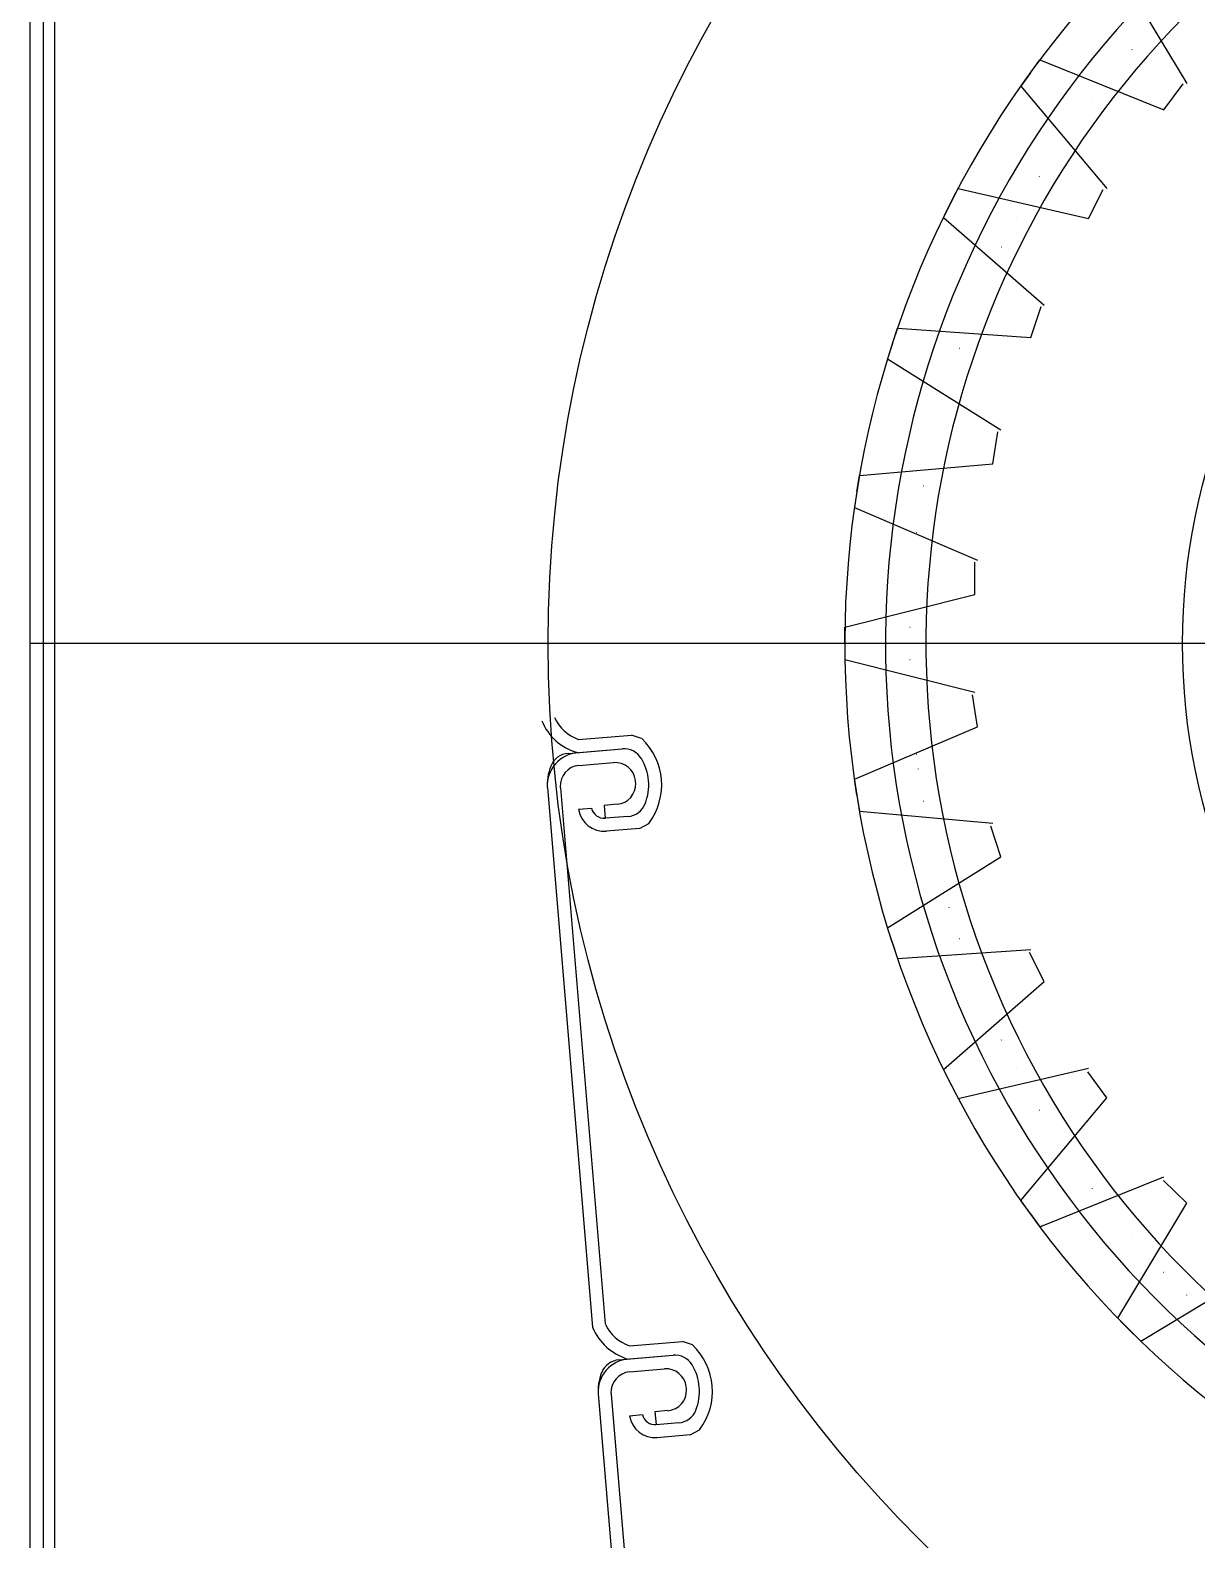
# Model space of a CAD drawing. Extents: x 4650 to 80882, y 2100 to 57300.
# Drawn here: x 6463 to 7399, y 5573 to 6784 of the extents above; entities that cross this region are included whole.
import ezdxf

# ---------------------------------------------------------------- set-up
doc = ezdxf.new("R2010")
doc.units = 0
doc.header["$LTSCALE"] = 200
doc.header["$MEASUREMENT"] = 0
doc.layers.add('R', color=1, linetype='CONTINUOUS')

msp = doc.modelspace()

# ---------------------------------------------------------------- linework, layer by layer
at = {"layer": 'R', "color": 1}
for p, q in [((6463.4, 4860.3), (6463.4, 7724.4)), ((6473.9, 7704.8), (6473.9, 3894.3)), ((6483, 7704.8), (6483, 3894.3)), ((7335.8, 6833.6), (7391.1, 6741.5)), ((7265.7, 6749.9), (7273.4, 6760.4)), ((7273.4, 6760.4), (7372.9, 6720.3)), ((7347, 6768.7), (7347.1, 6768.6)), ((7265.7, 6749.9), (7258, 6739.3)), ((7258, 6739.3), (7327, 6657.1)), ((7372.9, 6720.3), (7388.2, 6741.3)), ((7315.5, 6729.8), (7315.6, 6729.7)), ((7300.2, 6708.7), (7300.3, 6708.7)), ((7272.9, 6666.8), (7273, 6666.7)), ((7201.9, 6645.7), (7207.8, 6657.3)), ((7207.8, 6657.3), (7312.4, 6633.2)), ((7312.4, 6633.2), (7324.2, 6656.4)), ((7201.9, 6645.7), (7196, 6634.1)), ((7259.9, 6644.2), (7260, 6644.2)), ((7196, 6634.1), (7276.9, 6563.6)), ((7254.2, 6633.7), (7254.3, 6633.6)), ((7242.4, 6610.5), (7242.5, 6610.4)), ((7266.2, 6537.8), (7274.3, 6562.6)), ((7266.2, 6537.8), (7274.3, 6562.6)), ((7155.1, 6532.9), (7159.1, 6545.3)), ((7155.1, 6532.9), (7159.1, 6545.3)), ((7159.1, 6545.3), (7266.2, 6537.8)), ((7159.1, 6545.3), (7266.2, 6537.8)), ((7155.1, 6532.9), (7151.1, 6520.5)), ((7155.1, 6532.9), (7151.1, 6520.5)), ((7208.7, 6529.2), (7208.8, 6529.1)), ((7208.7, 6529.2), (7208.8, 6529.1)), ((7151.1, 6520.5), (7242.1, 6463.5)), ((7151.1, 6520.5), (7242.1, 6463.5)), ((7200.6, 6504.4), (7200.7, 6504.4)), ((7200.6, 6504.4), (7200.7, 6504.4)), ((7235.6, 6436.4), (7239.7, 6462.1)), ((7128.6, 6426.9), (7235.6, 6436.4)), ((7126.6, 6414.1), (7128.6, 6426.9)), ((7180.1, 6418.8), (7180.2, 6418.8)), ((7126.6, 6414.1), (7124.6, 6401.2)), ((7124.6, 6401.2), (7223.4, 6359.2)), ((7176, 6393.1), (7176.1, 6393.1)), ((7174.4, 6381.2), (7174.6, 6381.2)), ((7171.7, 6355.3), (7171.8, 6355.3)), ((7221.2, 6331.4), (7221.2, 6357.4)), ((7117, 6305.3), (7221.2, 6331.4)), ((7117, 6292.3), (7117, 6305.3)), ((7169.1, 6305.3), (7169.2, 6305.3)), ((7895.5, 6292.3), (6463.4, 6292.3)), ((7117, 6292.3), (7117, 6279.3)), ((7117, 6279.3), (7221.2, 6253.3)), ((7169.1, 6279.3), (7169.2, 6279.3)), ((7223.4, 6225.4), (7219.3, 6251.1)), ((7124.6, 6183.4), (7223.4, 6225.4)), ((7171.7, 6229.3), (7171.8, 6229.3)), ((6903.3, 6215.2), (6945.9, 6218.8)), ((6903.3, 6215.2), (6945.9, 6218.8)), ((6903.3, 6215.2), (6945.9, 6218.8)), ((6903.3, 6215.2), (6945.9, 6218.8)), ((6903.3, 6215.2), (6945.9, 6218.8)), ((6903.3, 6215.2), (6945.9, 6218.8)), ((6953.9, 6216), (6945.9, 6218.8)), ((6953.9, 6216), (6945.9, 6218.8)), ((6953.9, 6216), (6945.9, 6218.8)), ((6953.9, 6216), (6945.9, 6218.8)), ((6953.9, 6216), (6945.9, 6218.8)), ((6953.9, 6216), (6945.9, 6218.8)), ((6894.9, 6204.1), (6938.4, 6207.7)), ((6894.9, 6204.1), (6938.4, 6207.7)), ((6903.4, 6204.8), (6938.4, 6207.7)), ((6903.4, 6204.8), (6938.4, 6207.7)), ((6903.4, 6204.8), (6938.4, 6207.7)), ((6903.4, 6204.8), (6938.4, 6207.7)), ((7174.4, 6203.4), (7174.6, 6203.4)), ((6903.6, 6194.3), (6931.4, 6196.7)), ((6903.6, 6194.3), (6931.4, 6196.7)), ((6903.6, 6194.3), (6931.4, 6196.7)), ((6903.6, 6194.3), (6931.4, 6196.7)), ((6903.6, 6194.3), (6931.4, 6196.7)), ((6903.6, 6194.3), (6931.4, 6196.7)), ((7176, 6191.5), (7176.1, 6191.6)), ((6878.3, 6176.8), (6878.8, 6170.3)), ((6878.3, 6176.8), (6878.8, 6170.3)), ((6878.3, 6176.8), (6878.8, 6170.3)), ((6878.3, 6176.8), (6878.8, 6170.3)), ((7126.6, 6170.5), (7124.6, 6183.4)), ((6878.8, 6170.3), (6914.5, 5743.7)), ((6888.7, 6176.3), (6924.7, 5746.3)), ((7126.6, 6170.5), (7128.6, 6157.7)), ((7180.1, 6165.8), (7180.2, 6165.8)), ((6903.3, 6159.2), (6913.8, 6160.1)), ((6903.3, 6159.2), (6913.8, 6160.1)), ((6903.3, 6159.2), (6913.8, 6160.1)), ((6903.3, 6159.2), (6913.8, 6160.1)), ((6903.3, 6159.2), (6913.8, 6160.1)), ((6903.3, 6159.2), (6913.8, 6160.1)), ((6934.3, 6163.3), (6923.9, 6162.3)), ((6934.3, 6163.3), (6923.9, 6162.3)), ((6934.3, 6163.3), (6923.9, 6162.3)), ((6934.3, 6163.3), (6923.9, 6162.3)), ((6934.3, 6163.3), (6923.9, 6162.3)), ((6934.3, 6163.3), (6923.9, 6162.3)), ((6923.9, 6162.3), (6924.7, 6152.1)), ((6923.9, 6162.3), (6924.7, 6152.1)), ((6923.9, 6162.3), (6924.7, 6152.1)), ((6923.9, 6162.3), (6924.7, 6152.1)), ((6923.9, 6162.3), (6924.7, 6152.1)), ((6923.9, 6162.3), (6924.7, 6152.1)), ((6942.9, 6153.5), (6924.8, 6152)), ((6942.9, 6153.5), (6924.8, 6152)), ((6942.9, 6153.5), (6924.8, 6152)), ((6942.9, 6153.5), (6924.8, 6152)), ((6942.9, 6153.5), (6924.8, 6152)), ((6942.9, 6153.5), (6924.8, 6152)), ((6934.2, 6163.2), (6934.3, 6163.3)), ((6934.2, 6163.2), (6934.3, 6163.3)), ((6934.2, 6163.2), (6934.3, 6163.3)), ((6934.2, 6163.2), (6934.3, 6163.3)), ((6934.2, 6163.2), (6934.3, 6163.3)), ((6934.2, 6163.2), (6934.3, 6163.3)), ((7128.6, 6157.7), (7235.6, 6148.2)), ((6924.7, 6152.1), (6923.6, 6152)), ((6924.7, 6152.1), (6923.6, 6152)), ((6924.7, 6152.1), (6923.6, 6152)), ((6924.7, 6152.1), (6923.6, 6152)), ((6924.7, 6152.1), (6923.6, 6152)), ((6924.7, 6152.1), (6923.6, 6152)), ((6952.2, 6143.8), (6925.7, 6141.6)), ((6952.2, 6143.8), (6925.7, 6141.6)), ((6952.2, 6143.8), (6925.7, 6141.6)), ((6952.2, 6143.8), (6925.7, 6141.6)), ((6952.2, 6143.8), (6925.7, 6141.6)), ((6952.2, 6143.8), (6925.7, 6141.6)), ((6952.2, 6143.8), (6959.6, 6147.9)), ((6952.2, 6143.8), (6959.6, 6147.9)), ((6952.2, 6143.8), (6959.6, 6147.9)), ((6952.2, 6143.8), (6959.6, 6147.9)), ((6952.2, 6143.8), (6959.6, 6147.9)), ((6952.2, 6143.8), (6959.6, 6147.9)), ((7242.1, 6121.1), (7234.1, 6145.8)), ((7242.1, 6121.1), (7234.1, 6145.8)), ((7151.1, 6064.1), (7242.1, 6121.1)), ((7151.1, 6064.1), (7242.1, 6121.1)), ((7200.6, 6080.2), (7200.7, 6080.3)), ((7200.6, 6080.2), (7200.7, 6080.3)), ((7155.1, 6051.8), (7151.1, 6064.1)), ((7155.1, 6051.8), (7151.1, 6064.1)), ((7208.7, 6055.5), (7208.8, 6055.5)), ((7208.7, 6055.5), (7208.8, 6055.5)), ((7155.1, 6051.8), (7159.1, 6039.4)), ((7155.1, 6051.8), (7159.1, 6039.4)), ((7159.1, 6039.4), (7266.2, 6046.8)), ((7159.1, 6039.4), (7266.2, 6046.8)), ((7276.9, 6021), (7265.1, 6044.2)), ((7196, 5950.5), (7276.9, 6021)), ((7242.4, 5974.1), (7242.5, 5974.2)), ((7201.9, 5938.9), (7196, 5950.5)), ((7207.8, 5927.3), (7312.4, 5951.4)), ((7254.2, 5950.9), (7254.3, 5951)), ((7327, 5927.6), (7311.7, 5948.6)), ((7201.9, 5938.9), (7207.8, 5927.3)), ((7259.9, 5940.4), (7260, 5940.4)), ((7258, 5845.3), (7327, 5927.6)), ((7272.9, 5917.8), (7273, 5917.9)), ((7300.2, 5875.9), (7300.3, 5875.9)), ((7273.4, 5824.2), (7372.9, 5864.4)), ((7315.5, 5854.8), (7315.6, 5854.9)), ((7391.1, 5843.1), (7372.6, 5861.5)), ((7265.7, 5834.7), (7258, 5845.3)), ((7335.8, 5751.1), (7391.1, 5843.1)), ((7265.7, 5834.7), (7273.4, 5824.2)), ((7347, 5815.9), (7347.1, 5816)), ((7364.4, 5796.6), (7364.5, 5796.7)), ((7354.2, 5732.6), (7446.3, 5787.9)), ((7372.6, 5787.9), (7372.7, 5788)), ((7391.1, 5769.5), (7391.1, 5769.6)), ((7345, 5741.9), (7335.8, 5751.1)), ((7345, 5741.9), (7354.2, 5732.6)), ((6944.1, 5728.7), (6986.6, 5732.3)), ((6944.1, 5728.7), (6986.6, 5732.3)), ((6944.1, 5728.7), (6986.6, 5732.3)), ((6944.1, 5728.7), (6986.6, 5732.3)), ((6944.1, 5728.7), (6986.6, 5732.3)), ((6944.1, 5728.7), (6986.6, 5732.3)), ((6944.1, 5728.7), (6986.6, 5732.3)), ((6944.1, 5728.7), (6986.6, 5732.3)), ((6944.1, 5728.7), (6986.6, 5732.3)), ((6944.1, 5728.7), (6986.6, 5732.3)), ((6944.1, 5728.7), (6986.6, 5732.3)), ((6944.1, 5728.7), (6986.6, 5732.3)), ((6944.1, 5728.7), (6986.6, 5732.3)), ((6944.1, 5728.7), (6986.6, 5732.3)), ((6944.1, 5728.7), (6986.6, 5732.3)), ((6944.1, 5728.7), (6986.6, 5732.3)), ((6944.1, 5728.7), (6986.6, 5732.3)), ((6944.1, 5728.7), (6986.6, 5732.3)), ((6944.1, 5728.7), (6986.6, 5732.3)), ((6944.1, 5728.7), (6986.6, 5732.3)), ((6944.1, 5728.7), (6986.6, 5732.3)), ((6994.7, 5729.5), (6986.6, 5732.3)), ((6994.7, 5729.5), (6986.6, 5732.3)), ((6994.7, 5729.5), (6986.6, 5732.3)), ((6994.7, 5729.5), (6986.6, 5732.3)), ((6994.7, 5729.5), (6986.6, 5732.3)), ((6994.7, 5729.5), (6986.6, 5732.3)), ((6994.7, 5729.5), (6986.6, 5732.3)), ((6994.7, 5729.5), (6986.6, 5732.3)), ((6994.7, 5729.5), (6986.6, 5732.3)), ((6994.7, 5729.5), (6986.6, 5732.3)), ((6994.7, 5729.5), (6986.6, 5732.3)), ((6994.7, 5729.5), (6986.6, 5732.3)), ((6994.7, 5729.5), (6986.6, 5732.3)), ((6994.7, 5729.5), (6986.6, 5732.3)), ((6994.7, 5729.5), (6986.6, 5732.3)), ((6994.7, 5729.5), (6986.6, 5732.3)), ((6994.7, 5729.5), (6986.6, 5732.3)), ((6994.7, 5729.5), (6986.6, 5732.3)), ((6994.7, 5729.5), (6986.6, 5732.3)), ((6994.7, 5729.5), (6986.6, 5732.3)), ((6994.7, 5729.5), (6986.6, 5732.3)), ((6935.6, 5717.6), (6979.1, 5721.2)), ((6935.6, 5717.6), (6979.1, 5721.2)), ((6935.6, 5717.6), (6979.1, 5721.2)), ((6935.6, 5717.6), (6979.1, 5721.2)), ((6935.6, 5717.6), (6979.1, 5721.2)), ((6935.6, 5717.6), (6979.1, 5721.2)), ((6935.6, 5717.6), (6979.1, 5721.2)), ((6944.1, 5718.3), (6979.1, 5721.2)), ((6944.1, 5718.3), (6979.1, 5721.2)), ((6944.1, 5718.3), (6979.1, 5721.2)), ((6944.1, 5718.3), (6979.1, 5721.2)), ((6944.1, 5718.3), (6979.1, 5721.2)), ((6944.1, 5718.3), (6979.1, 5721.2)), ((6944.1, 5718.3), (6979.1, 5721.2)), ((6944.1, 5718.3), (6979.1, 5721.2)), ((6944.1, 5718.3), (6979.1, 5721.2)), ((6944.1, 5718.3), (6979.1, 5721.2)), ((6944.1, 5718.3), (6979.1, 5721.2)), ((6944.1, 5718.3), (6979.1, 5721.2)), ((6944.1, 5718.3), (6979.1, 5721.2)), ((6944.1, 5718.3), (6979.1, 5721.2)), ((6944.3, 5707.8), (6972.2, 5710.2)), ((6944.3, 5707.8), (6972.2, 5710.2)), ((6944.3, 5707.8), (6972.2, 5710.2)), ((6944.3, 5707.8), (6972.2, 5710.2)), ((6944.3, 5707.8), (6972.2, 5710.2)), ((6944.3, 5707.8), (6972.2, 5710.2)), ((6944.3, 5707.8), (6972.2, 5710.2)), ((6944.3, 5707.8), (6972.2, 5710.2)), ((6944.3, 5707.8), (6972.2, 5710.2)), ((6944.3, 5707.8), (6972.2, 5710.2)), ((6944.3, 5707.8), (6972.2, 5710.2)), ((6944.3, 5707.8), (6972.2, 5710.2)), ((6944.3, 5707.8), (6972.2, 5710.2)), ((6944.3, 5707.8), (6972.2, 5710.2)), ((6944.3, 5707.8), (6972.2, 5710.2)), ((6944.3, 5707.8), (6972.2, 5710.2)), ((6944.3, 5707.8), (6972.2, 5710.2)), ((6944.3, 5707.8), (6972.2, 5710.2)), ((6944.3, 5707.8), (6972.2, 5710.2)), ((6944.3, 5707.8), (6972.2, 5710.2)), ((6944.3, 5707.8), (6972.2, 5710.2)), ((6919, 5690.3), (6919.5, 5683.8)), ((6919, 5690.3), (6919.5, 5683.8)), ((6919, 5690.3), (6919.5, 5683.8)), ((6919, 5690.3), (6919.5, 5683.8)), ((6919, 5690.3), (6919.5, 5683.8)), ((6919, 5690.3), (6919.5, 5683.8)), ((6919, 5690.3), (6919.5, 5683.8)), ((6919, 5690.3), (6919.5, 5683.8)), ((6919, 5690.3), (6919.5, 5683.8)), ((6919, 5690.3), (6919.5, 5683.8)), ((6919, 5690.3), (6919.5, 5683.8)), ((6919, 5690.3), (6919.5, 5683.8)), ((6919, 5690.3), (6919.5, 5683.8)), ((6919, 5690.3), (6919.5, 5683.8)), ((6919.5, 5683.8), (6955.2, 5257.2)), ((6929.5, 5689.8), (6965.5, 5259.8)), ((6944.1, 5672.7), (6954.5, 5673.6)), ((6944.1, 5672.7), (6954.5, 5673.6)), ((6944.1, 5672.7), (6954.5, 5673.6)), ((6944.1, 5672.7), (6954.5, 5673.6)), ((6944.1, 5672.7), (6954.5, 5673.6)), ((6944.1, 5672.7), (6954.5, 5673.6)), ((6944.1, 5672.7), (6954.5, 5673.6)), ((6944.1, 5672.7), (6954.5, 5673.6)), ((6944.1, 5672.7), (6954.5, 5673.6)), ((6944.1, 5672.7), (6954.5, 5673.6)), ((6944.1, 5672.7), (6954.5, 5673.6)), ((6944.1, 5672.7), (6954.5, 5673.6)), ((6944.1, 5672.7), (6954.5, 5673.6)), ((6944.1, 5672.7), (6954.5, 5673.6)), ((6944.1, 5672.7), (6954.5, 5673.6)), ((6944.1, 5672.7), (6954.5, 5673.6)), ((6944.1, 5672.7), (6954.5, 5673.6)), ((6944.1, 5672.7), (6954.5, 5673.6)), ((6944.1, 5672.7), (6954.5, 5673.6)), ((6944.1, 5672.7), (6954.5, 5673.6)), ((6944.1, 5672.7), (6954.5, 5673.6)), ((6975, 5676.8), (6964.6, 5675.8)), ((6975, 5676.8), (6964.6, 5675.8)), ((6975, 5676.8), (6964.6, 5675.8)), ((6975, 5676.8), (6964.6, 5675.8)), ((6975, 5676.8), (6964.6, 5675.8)), ((6975, 5676.8), (6964.6, 5675.8)), ((6975, 5676.8), (6964.6, 5675.8)), ((6975, 5676.8), (6964.6, 5675.8)), ((6975, 5676.8), (6964.6, 5675.8)), ((6975, 5676.8), (6964.6, 5675.8)), ((6975, 5676.8), (6964.6, 5675.8)), ((6975, 5676.8), (6964.6, 5675.8)), ((6975, 5676.8), (6964.6, 5675.8)), ((6975, 5676.8), (6964.6, 5675.8)), ((6975, 5676.8), (6964.6, 5675.8)), ((6975, 5676.8), (6964.6, 5675.8)), ((6975, 5676.8), (6964.6, 5675.8)), ((6975, 5676.8), (6964.6, 5675.8)), ((6975, 5676.8), (6964.6, 5675.8)), ((6975, 5676.8), (6964.6, 5675.8)), ((6975, 5676.8), (6964.6, 5675.8)), ((6964.6, 5675.8), (6965.5, 5665.6)), ((6964.6, 5675.8), (6965.5, 5665.6)), ((6964.6, 5675.8), (6965.5, 5665.6)), ((6964.6, 5675.8), (6965.5, 5665.6)), ((6964.6, 5675.8), (6965.5, 5665.6)), ((6964.6, 5675.8), (6965.5, 5665.6)), ((6964.6, 5675.8), (6965.5, 5665.6)), ((6964.6, 5675.8), (6965.5, 5665.6)), ((6964.6, 5675.8), (6965.5, 5665.6)), ((6964.6, 5675.8), (6965.5, 5665.6)), ((6964.6, 5675.8), (6965.5, 5665.6)), ((6964.6, 5675.8), (6965.5, 5665.6)), ((6964.6, 5675.8), (6965.5, 5665.6)), ((6964.6, 5675.8), (6965.5, 5665.6)), ((6964.6, 5675.8), (6965.5, 5665.6)), ((6964.6, 5675.8), (6965.5, 5665.6)), ((6964.6, 5675.8), (6965.5, 5665.6)), ((6964.6, 5675.8), (6965.5, 5665.6)), ((6964.6, 5675.8), (6965.5, 5665.6)), ((6964.6, 5675.8), (6965.5, 5665.6)), ((6964.6, 5675.8), (6965.5, 5665.6)), ((6975, 5676.7), (6975, 5676.8)), ((6975, 5676.7), (6975, 5676.8)), ((6975, 5676.7), (6975, 5676.8)), ((6975, 5676.7), (6975, 5676.8)), ((6975, 5676.7), (6975, 5676.8)), ((6975, 5676.7), (6975, 5676.8)), ((6975, 5676.7), (6975, 5676.8)), ((6975, 5676.7), (6975, 5676.8)), ((6975, 5676.7), (6975, 5676.8)), ((6975, 5676.7), (6975, 5676.8)), ((6975, 5676.7), (6975, 5676.8)), ((6975, 5676.7), (6975, 5676.8)), ((6975, 5676.7), (6975, 5676.8)), ((6975, 5676.7), (6975, 5676.8)), ((6975, 5676.7), (6975, 5676.8)), ((6975, 5676.7), (6975, 5676.8)), ((6975, 5676.7), (6975, 5676.8)), ((6975, 5676.7), (6975, 5676.8)), ((6975, 5676.7), (6975, 5676.8)), ((6975, 5676.7), (6975, 5676.8)), ((6975, 5676.7), (6975, 5676.8)), ((6965.5, 5665.6), (6964.4, 5665.5)), ((6965.5, 5665.6), (6964.4, 5665.5)), ((6965.5, 5665.6), (6964.4, 5665.5)), ((6965.5, 5665.6), (6964.4, 5665.5)), ((6965.5, 5665.6), (6964.4, 5665.5)), ((6965.5, 5665.6), (6964.4, 5665.5)), ((6965.5, 5665.6), (6964.4, 5665.5)), ((6965.5, 5665.6), (6964.4, 5665.5)), ((6965.5, 5665.6), (6964.4, 5665.5)), ((6965.5, 5665.6), (6964.4, 5665.5)), ((6965.5, 5665.6), (6964.4, 5665.5)), ((6965.5, 5665.6), (6964.4, 5665.5)), ((6965.5, 5665.6), (6964.4, 5665.5)), ((6965.5, 5665.6), (6964.4, 5665.5)), ((6965.5, 5665.6), (6964.4, 5665.5)), ((6965.5, 5665.6), (6964.4, 5665.5)), ((6965.5, 5665.6), (6964.4, 5665.5)), ((6965.5, 5665.6), (6964.4, 5665.5)), ((6965.5, 5665.6), (6964.4, 5665.5)), ((6965.5, 5665.6), (6964.4, 5665.5)), ((6965.5, 5665.6), (6964.4, 5665.5)), ((6983.7, 5667), (6965.5, 5665.5)), ((6983.7, 5667), (6965.5, 5665.5)), ((6983.7, 5667), (6965.5, 5665.5)), ((6983.7, 5667), (6965.5, 5665.5)), ((6983.7, 5667), (6965.5, 5665.5)), ((6983.7, 5667), (6965.5, 5665.5)), ((6983.7, 5667), (6965.5, 5665.5)), ((6983.7, 5667), (6965.5, 5665.5)), ((6983.7, 5667), (6965.5, 5665.5)), ((6983.7, 5667), (6965.5, 5665.5)), ((6983.7, 5667), (6965.5, 5665.5)), ((6983.7, 5667), (6965.5, 5665.5)), ((6983.7, 5667), (6965.5, 5665.5)), ((6983.7, 5667), (6965.5, 5665.5)), ((6983.7, 5667), (6965.5, 5665.5)), ((6983.7, 5667), (6965.5, 5665.5)), ((6983.7, 5667), (6965.5, 5665.5)), ((6983.7, 5667), (6965.5, 5665.5)), ((6983.7, 5667), (6965.5, 5665.5)), ((6983.7, 5667), (6965.5, 5665.5)), ((6983.7, 5667), (6965.5, 5665.5)), ((6992.9, 5657.4), (6966.4, 5655.1)), ((6992.9, 5657.4), (6966.4, 5655.1)), ((6992.9, 5657.4), (6966.4, 5655.1)), ((6992.9, 5657.4), (6966.4, 5655.1)), ((6992.9, 5657.4), (6966.4, 5655.1)), ((6992.9, 5657.4), (6966.4, 5655.1)), ((6992.9, 5657.4), (6966.4, 5655.1)), ((6992.9, 5657.4), (6966.4, 5655.1)), ((6992.9, 5657.4), (6966.4, 5655.1)), ((6992.9, 5657.4), (6966.4, 5655.1)), ((6992.9, 5657.4), (6966.4, 5655.1)), ((6992.9, 5657.4), (6966.4, 5655.1)), ((6992.9, 5657.4), (6966.4, 5655.1)), ((6992.9, 5657.4), (6966.4, 5655.1)), ((6992.9, 5657.4), (6966.4, 5655.1)), ((6992.9, 5657.4), (6966.4, 5655.1)), ((6992.9, 5657.4), (6966.4, 5655.1)), ((6992.9, 5657.4), (6966.4, 5655.1)), ((6992.9, 5657.4), (6966.4, 5655.1)), ((6992.9, 5657.4), (6966.4, 5655.1)), ((6992.9, 5657.4), (6966.4, 5655.1)), ((6992.9, 5657.4), (7000.4, 5661.4)), ((6992.9, 5657.4), (7000.4, 5661.4)), ((6992.9, 5657.4), (7000.4, 5661.4)), ((6992.9, 5657.4), (7000.4, 5661.4)), ((6992.9, 5657.4), (7000.4, 5661.4)), ((6992.9, 5657.4), (7000.4, 5661.4)), ((6992.9, 5657.4), (7000.4, 5661.4)), ((6992.9, 5657.4), (7000.4, 5661.4)), ((6992.9, 5657.4), (7000.4, 5661.4)), ((6992.9, 5657.4), (7000.4, 5661.4)), ((6992.9, 5657.4), (7000.4, 5661.4)), ((6992.9, 5657.4), (7000.4, 5661.4)), ((6992.9, 5657.4), (7000.4, 5661.4)), ((6992.9, 5657.4), (7000.4, 5661.4)), ((6992.9, 5657.4), (7000.4, 5661.4)), ((6992.9, 5657.4), (7000.4, 5661.4)), ((6992.9, 5657.4), (7000.4, 5661.4)), ((6992.9, 5657.4), (7000.4, 5661.4)), ((6992.9, 5657.4), (7000.4, 5661.4)), ((6992.9, 5657.4), (7000.4, 5661.4)), ((6992.9, 5657.4), (7000.4, 5661.4))]:
    msp.add_line(p, q, dxfattribs=at)
for radius in [1016.6, 507.7]:
    msp.add_circle((7895.5, 6292.3), radius, dxfattribs=at)
for centre, radius, start, end in [((7895.5, 6292.3), 778.6, 53.0419, 272.739), ((7895.5, 6292.3), 746, 52.3713, 272.739), ((7895.5, 6292.3), 713.5, 52.3713, 272.739), ((6914.6, 6247.1), 44.2, 202.5015, 253.5756), ((6914.6, 6247.1), 44.2, 202.5015, 253.5756), ((6914.6, 6247.1), 44.2, 202.5015, 253.5756), ((6914.6, 6247.1), 44.2, 202.5015, 253.5756), ((6914.6, 6247.1), 33.8, 205.071, 250.4863), ((6914.6, 6247.1), 33.8, 205.071, 250.4863), ((6914.6, 6247.1), 33.8, 205.071, 250.4863), ((6914.6, 6247.1), 33.8, 205.071, 250.4863), ((6918.9, 6178.8), 51.1, 322.8584, 46.7119), ((6918.9, 6178.8), 51.1, 322.8584, 46.7119), ((6918.9, 6178.8), 51.1, 322.8584, 46.7119), ((6918.9, 6178.8), 51.1, 322.8584, 46.7119), ((6918.9, 6178.8), 51.1, 322.8584, 46.7119), ((6918.9, 6178.8), 51.1, 322.8584, 46.7119), ((6904.9, 6178.1), 26.7, 94.7852, 182.7561), ((6904.9, 6178.1), 26.7, 94.7852, 182.7561), ((6904.9, 6178.1), 26.7, 94.7852, 182.7561), ((6904.9, 6178.1), 26.7, 94.7852, 182.7561), ((6896.2, 6187.8), 16.3, 94.7852, 158.236), ((6896.2, 6187.8), 16.3, 94.7852, 158.236), ((6939.7, 6191.5), 16.3, 31.3344, 94.7852), ((6939.7, 6191.5), 16.3, 31.3344, 94.7852), ((6939.7, 6191.5), 16.3, 31.3344, 94.7852), ((6939.7, 6191.5), 16.3, 31.3344, 94.7852), ((6939.7, 6191.5), 16.3, 31.3344, 94.7852), ((6939.7, 6191.5), 16.3, 31.3344, 94.7852), ((6918.9, 6178.8), 40.7, 158.236, 184.7852), ((6918.9, 6178.8), 40.7, 158.236, 184.7852), ((6904.9, 6178.1), 16.3, 94.7852, 182.7561), ((6904.9, 6178.1), 16.3, 94.7852, 182.7561), ((6904.9, 6178.1), 16.3, 94.7852, 182.7561), ((6904.9, 6178.1), 16.3, 94.7852, 182.7561), ((6904.9, 6178.1), 16.3, 94.7852, 182.7561), ((6904.9, 6178.1), 16.3, 94.7852, 182.7561), ((6932.8, 6180.4), 16.3, 6.8142, 94.7852), ((6932.8, 6180.4), 16.3, 6.8142, 94.7852), ((6932.8, 6180.4), 16.3, 6.8142, 94.7852), ((6932.8, 6180.4), 16.3, 6.8142, 94.7852), ((6932.8, 6180.4), 16.3, 6.8142, 94.7852), ((6932.8, 6180.4), 16.3, 6.8142, 94.7852), ((6918.9, 6178.8), 40.7, 338.236, 31.3344), ((6918.9, 6178.8), 40.7, 338.236, 31.3344), ((6918.9, 6178.8), 40.7, 338.236, 31.3344), ((6918.9, 6178.8), 40.7, 338.236, 31.3344), ((6918.9, 6178.8), 40.7, 338.236, 31.3344), ((6918.9, 6178.8), 40.7, 338.236, 31.3344), ((6918.9, 6178.8), 30.3, 182.7561, 184.7852), ((6918.9, 6178.8), 30.3, 182.7561, 184.7852), ((6918.9, 6178.8), 30.3, 182.7561, 184.7852), ((6918.9, 6178.8), 30.3, 182.7561, 184.7852), ((6918.9, 6178.8), 30.3, 182.7561, 184.7852), ((6918.9, 6178.8), 30.3, 182.7561, 184.7852), ((6932.9, 6179.5), 16.3, 274.7852, 2.7561), ((6932.9, 6179.5), 16.3, 274.7852, 2.7561), ((6932.9, 6179.5), 16.3, 274.7852, 2.7561), ((6932.9, 6179.5), 16.3, 274.7852, 2.7561), ((6932.9, 6179.5), 16.3, 274.7852, 2.7561), ((6932.9, 6179.5), 16.3, 274.7852, 2.7561), ((6918.9, 6178.8), 30.3, 2.7561, 6.8142), ((6918.9, 6178.8), 30.3, 2.7561, 6.8142), ((6918.9, 6178.8), 30.3, 2.7561, 6.8142), ((6918.9, 6178.8), 30.3, 2.7561, 6.8142), ((6918.9, 6178.8), 30.3, 2.7561, 6.8142), ((6918.9, 6178.8), 30.3, 2.7561, 6.8142), ((6923.9, 6162.4), 20.8, 188.797, 274.7852), ((6923.9, 6162.4), 20.8, 188.797, 274.7852), ((6923.9, 6162.4), 20.8, 188.797, 274.7852), ((6923.9, 6162.4), 20.8, 188.797, 274.7852), ((6923.9, 6162.4), 20.8, 188.797, 274.7852), ((6923.9, 6162.4), 20.8, 188.797, 274.7852), ((6923.9, 6162.4), 10.4, 192.8286, 274.7852), ((6923.9, 6162.4), 10.4, 192.8286, 274.7852), ((6923.9, 6162.4), 10.4, 192.8286, 274.7852), ((6923.9, 6162.4), 10.4, 192.8286, 274.7852), ((6923.9, 6162.4), 10.4, 192.8286, 274.7852), ((6923.9, 6162.4), 10.4, 192.8286, 274.7852), ((6923.9, 6162.3), 0.0651, 94.7852, 184.7852), ((6923.9, 6162.3), 0.0651, 94.7852, 184.7852), ((6923.9, 6162.3), 0.0651, 94.7852, 184.7852), ((6923.9, 6162.3), 0.0651, 94.7852, 184.7852), ((6923.9, 6162.3), 0.0651, 94.7852, 184.7852), ((6923.9, 6162.3), 0.0651, 94.7852, 184.7852), ((6941.6, 6169.7), 16.3, 274.7852, 338.236), ((6941.6, 6169.7), 16.3, 274.7852, 338.236), ((6941.6, 6169.7), 16.3, 274.7852, 338.236), ((6941.6, 6169.7), 16.3, 274.7852, 338.236), ((6941.6, 6169.7), 16.3, 274.7852, 338.236), ((6941.6, 6169.7), 16.3, 274.7852, 338.236), ((6924.8, 6152.1), 0.0651, 184.7852, 274.7852), ((6924.8, 6152.1), 0.0651, 184.7852, 274.7852), ((6924.8, 6152.1), 0.0651, 184.7852, 274.7852), ((6924.8, 6152.1), 0.0651, 184.7852, 274.7852), ((6924.8, 6152.1), 0.0651, 184.7852, 274.7852), ((6924.8, 6152.1), 0.0651, 184.7852, 274.7852), ((6955.4, 5760.6), 44.2, 202.5015, 253.5756), ((6955.4, 5760.6), 44.2, 202.5015, 253.5756), ((6955.4, 5760.6), 44.2, 202.5015, 253.5756), ((6955.4, 5760.6), 44.2, 202.5015, 253.5756), ((6955.4, 5760.6), 44.2, 202.5015, 253.5756), ((6955.4, 5760.6), 44.2, 202.5015, 253.5756), ((6955.4, 5760.6), 44.2, 202.5015, 253.5756), ((6955.4, 5760.6), 44.2, 202.5015, 253.5756), ((6955.4, 5760.6), 44.2, 202.5015, 253.5756), ((6955.4, 5760.6), 44.2, 202.5015, 253.5756), ((6955.4, 5760.6), 44.2, 202.5015, 253.5756), ((6955.4, 5760.6), 44.2, 202.5015, 253.5756), ((6955.4, 5760.6), 44.2, 202.5015, 253.5756), ((6955.4, 5760.6), 44.2, 202.5015, 253.5756), ((6955.4, 5760.6), 33.8, 205.071, 250.4863), ((6955.4, 5760.6), 33.8, 205.071, 250.4863), ((6955.4, 5760.6), 33.8, 205.071, 250.4863), ((6955.4, 5760.6), 33.8, 205.071, 250.4863), ((6955.4, 5760.6), 33.8, 205.071, 250.4863), ((6955.4, 5760.6), 33.8, 205.071, 250.4863), ((6955.4, 5760.6), 33.8, 205.071, 250.4863), ((6955.4, 5760.6), 33.8, 205.071, 250.4863), ((6955.4, 5760.6), 33.8, 205.071, 250.4863), ((6955.4, 5760.6), 33.8, 205.071, 250.4863), ((6955.4, 5760.6), 33.8, 205.071, 250.4863), ((6955.4, 5760.6), 33.8, 205.071, 250.4863), ((6955.4, 5760.6), 33.8, 205.071, 250.4863), ((6955.4, 5760.6), 33.8, 205.071, 250.4863), ((6959.6, 5692.3), 51.1, 322.8584, 46.7119), ((6959.6, 5692.3), 51.1, 322.8584, 46.7119), ((6959.6, 5692.3), 51.1, 322.8584, 46.7119), ((6959.6, 5692.3), 51.1, 322.8584, 46.7119), ((6959.6, 5692.3), 51.1, 322.8584, 46.7119), ((6959.6, 5692.3), 51.1, 322.8584, 46.7119), ((6959.6, 5692.3), 51.1, 322.8584, 46.7119), ((6959.6, 5692.3), 51.1, 322.8584, 46.7119), ((6959.6, 5692.3), 51.1, 322.8584, 46.7119), ((6959.6, 5692.3), 51.1, 322.8584, 46.7119), ((6959.6, 5692.3), 51.1, 322.8584, 46.7119), ((6959.6, 5692.3), 51.1, 322.8584, 46.7119), ((6959.6, 5692.3), 51.1, 322.8584, 46.7119), ((6959.6, 5692.3), 51.1, 322.8584, 46.7119), ((6959.6, 5692.3), 51.1, 322.8584, 46.7119), ((6959.6, 5692.3), 51.1, 322.8584, 46.7119), ((6959.6, 5692.3), 51.1, 322.8584, 46.7119), ((6959.6, 5692.3), 51.1, 322.8584, 46.7119), ((6959.6, 5692.3), 51.1, 322.8584, 46.7119), ((6959.6, 5692.3), 51.1, 322.8584, 46.7119), ((6959.6, 5692.3), 51.1, 322.8584, 46.7119), ((6945.6, 5691.6), 26.7, 94.7852, 182.7561), ((6945.6, 5691.6), 26.7, 94.7852, 182.7561), ((6945.6, 5691.6), 26.7, 94.7852, 182.7561), ((6945.6, 5691.6), 26.7, 94.7852, 182.7561), ((6945.6, 5691.6), 26.7, 94.7852, 182.7561), ((6945.6, 5691.6), 26.7, 94.7852, 182.7561), ((6945.6, 5691.6), 26.7, 94.7852, 182.7561), ((6945.6, 5691.6), 26.7, 94.7852, 182.7561), ((6945.6, 5691.6), 26.7, 94.7852, 182.7561), ((6945.6, 5691.6), 26.7, 94.7852, 182.7561), ((6945.6, 5691.6), 26.7, 94.7852, 182.7561), ((6945.6, 5691.6), 26.7, 94.7852, 182.7561), ((6945.6, 5691.6), 26.7, 94.7852, 182.7561), ((6945.6, 5691.6), 26.7, 94.7852, 182.7561), ((6937, 5701.3), 16.3, 94.7852, 158.236), ((6937, 5701.3), 16.3, 94.7852, 158.236), ((6937, 5701.3), 16.3, 94.7852, 158.236), ((6937, 5701.3), 16.3, 94.7852, 158.236), ((6937, 5701.3), 16.3, 94.7852, 158.236), ((6937, 5701.3), 16.3, 94.7852, 158.236), ((6937, 5701.3), 16.3, 94.7852, 158.236), ((6980.5, 5705), 16.3, 31.3344, 94.7852), ((6980.5, 5705), 16.3, 31.3344, 94.7852), ((6980.5, 5705), 16.3, 31.3344, 94.7852), ((6980.5, 5705), 16.3, 31.3344, 94.7852), ((6980.5, 5705), 16.3, 31.3344, 94.7852), ((6980.5, 5705), 16.3, 31.3344, 94.7852), ((6980.5, 5705), 16.3, 31.3344, 94.7852), ((6980.5, 5705), 16.3, 31.3344, 94.7852), ((6980.5, 5705), 16.3, 31.3344, 94.7852), ((6980.5, 5705), 16.3, 31.3344, 94.7852), ((6980.5, 5705), 16.3, 31.3344, 94.7852), ((6980.5, 5705), 16.3, 31.3344, 94.7852), ((6980.5, 5705), 16.3, 31.3344, 94.7852), ((6980.5, 5705), 16.3, 31.3344, 94.7852), ((6980.5, 5705), 16.3, 31.3344, 94.7852), ((6980.5, 5705), 16.3, 31.3344, 94.7852), ((6980.5, 5705), 16.3, 31.3344, 94.7852), ((6980.5, 5705), 16.3, 31.3344, 94.7852), ((6980.5, 5705), 16.3, 31.3344, 94.7852), ((6980.5, 5705), 16.3, 31.3344, 94.7852), ((6980.5, 5705), 16.3, 31.3344, 94.7852), ((6959.6, 5692.3), 40.7, 158.236, 184.7852), ((6959.6, 5692.3), 40.7, 158.236, 184.7852), ((6959.6, 5692.3), 40.7, 158.236, 184.7852), ((6959.6, 5692.3), 40.7, 158.236, 184.7852), ((6959.6, 5692.3), 40.7, 158.236, 184.7852), ((6959.6, 5692.3), 40.7, 158.236, 184.7852), ((6959.6, 5692.3), 40.7, 158.236, 184.7852), ((6945.6, 5691.6), 16.3, 94.7852, 182.7561), ((6945.6, 5691.6), 16.3, 94.7852, 182.7561), ((6945.6, 5691.6), 16.3, 94.7852, 182.7561), ((6945.6, 5691.6), 16.3, 94.7852, 182.7561), ((6945.6, 5691.6), 16.3, 94.7852, 182.7561), ((6945.6, 5691.6), 16.3, 94.7852, 182.7561), ((6945.6, 5691.6), 16.3, 94.7852, 182.7561), ((6945.6, 5691.6), 16.3, 94.7852, 182.7561), ((6945.6, 5691.6), 16.3, 94.7852, 182.7561), ((6945.6, 5691.6), 16.3, 94.7852, 182.7561), ((6945.6, 5691.6), 16.3, 94.7852, 182.7561), ((6945.6, 5691.6), 16.3, 94.7852, 182.7561), ((6945.6, 5691.6), 16.3, 94.7852, 182.7561), ((6945.6, 5691.6), 16.3, 94.7852, 182.7561), ((6945.6, 5691.6), 16.3, 94.7852, 182.7561), ((6945.6, 5691.6), 16.3, 94.7852, 182.7561), ((6945.6, 5691.6), 16.3, 94.7852, 182.7561), ((6945.6, 5691.6), 16.3, 94.7852, 182.7561), ((6945.6, 5691.6), 16.3, 94.7852, 182.7561), ((6945.6, 5691.6), 16.3, 94.7852, 182.7561), ((6945.6, 5691.6), 16.3, 94.7852, 182.7561), ((6973.5, 5694), 16.3, 6.8142, 94.7852), ((6973.5, 5694), 16.3, 6.8142, 94.7852), ((6973.5, 5694), 16.3, 6.8142, 94.7852), ((6973.5, 5694), 16.3, 6.8142, 94.7852), ((6973.5, 5694), 16.3, 6.8142, 94.7852), ((6973.5, 5694), 16.3, 6.8142, 94.7852), ((6973.5, 5694), 16.3, 6.8142, 94.7852), ((6973.5, 5694), 16.3, 6.8142, 94.7852), ((6973.5, 5694), 16.3, 6.8142, 94.7852), ((6973.5, 5694), 16.3, 6.8142, 94.7852), ((6973.5, 5694), 16.3, 6.8142, 94.7852), ((6973.5, 5694), 16.3, 6.8142, 94.7852), ((6973.5, 5694), 16.3, 6.8142, 94.7852), ((6973.5, 5694), 16.3, 6.8142, 94.7852), ((6973.5, 5694), 16.3, 6.8142, 94.7852), ((6973.5, 5694), 16.3, 6.8142, 94.7852), ((6973.5, 5694), 16.3, 6.8142, 94.7852), ((6973.5, 5694), 16.3, 6.8142, 94.7852), ((6973.5, 5694), 16.3, 6.8142, 94.7852), ((6973.5, 5694), 16.3, 6.8142, 94.7852), ((6973.5, 5694), 16.3, 6.8142, 94.7852), ((6959.6, 5692.3), 40.7, 338.236, 31.3344), ((6959.6, 5692.3), 40.7, 338.236, 31.3344), ((6959.6, 5692.3), 40.7, 338.236, 31.3344), ((6959.6, 5692.3), 40.7, 338.236, 31.3344), ((6959.6, 5692.3), 40.7, 338.236, 31.3344), ((6959.6, 5692.3), 40.7, 338.236, 31.3344), ((6959.6, 5692.3), 40.7, 338.236, 31.3344), ((6959.6, 5692.3), 40.7, 338.236, 31.3344), ((6959.6, 5692.3), 40.7, 338.236, 31.3344), ((6959.6, 5692.3), 40.7, 338.236, 31.3344), ((6959.6, 5692.3), 40.7, 338.236, 31.3344), ((6959.6, 5692.3), 40.7, 338.236, 31.3344), ((6959.6, 5692.3), 40.7, 338.236, 31.3344), ((6959.6, 5692.3), 40.7, 338.236, 31.3344), ((6959.6, 5692.3), 40.7, 338.236, 31.3344), ((6959.6, 5692.3), 40.7, 338.236, 31.3344), ((6959.6, 5692.3), 40.7, 338.236, 31.3344), ((6959.6, 5692.3), 40.7, 338.236, 31.3344), ((6959.6, 5692.3), 40.7, 338.236, 31.3344), ((6959.6, 5692.3), 40.7, 338.236, 31.3344), ((6959.6, 5692.3), 40.7, 338.236, 31.3344), ((6973.6, 5693), 16.3, 274.7852, 2.7561), ((6973.6, 5693), 16.3, 274.7852, 2.7561), ((6973.6, 5693), 16.3, 274.7852, 2.7561), ((6973.6, 5693), 16.3, 274.7852, 2.7561), ((6973.6, 5693), 16.3, 274.7852, 2.7561), ((6973.6, 5693), 16.3, 274.7852, 2.7561), ((6973.6, 5693), 16.3, 274.7852, 2.7561), ((6973.6, 5693), 16.3, 274.7852, 2.7561), ((6973.6, 5693), 16.3, 274.7852, 2.7561), ((6973.6, 5693), 16.3, 274.7852, 2.7561), ((6973.6, 5693), 16.3, 274.7852, 2.7561), ((6973.6, 5693), 16.3, 274.7852, 2.7561), ((6973.6, 5693), 16.3, 274.7852, 2.7561), ((6973.6, 5693), 16.3, 274.7852, 2.7561), ((6973.6, 5693), 16.3, 274.7852, 2.7561), ((6973.6, 5693), 16.3, 274.7852, 2.7561), ((6973.6, 5693), 16.3, 274.7852, 2.7561), ((6973.6, 5693), 16.3, 274.7852, 2.7561), ((6973.6, 5693), 16.3, 274.7852, 2.7561), ((6973.6, 5693), 16.3, 274.7852, 2.7561), ((6973.6, 5693), 16.3, 274.7852, 2.7561), ((6959.6, 5692.3), 30.3, 2.7561, 6.8142), ((6959.6, 5692.3), 30.3, 2.7561, 6.8142), ((6959.6, 5692.3), 30.3, 2.7561, 6.8142), ((6959.6, 5692.3), 30.3, 2.7561, 6.8142), ((6959.6, 5692.3), 30.3, 2.7561, 6.8142), ((6959.6, 5692.3), 30.3, 2.7561, 6.8142), ((6959.6, 5692.3), 30.3, 2.7561, 6.8142), ((6959.6, 5692.3), 30.3, 2.7561, 6.8142), ((6959.6, 5692.3), 30.3, 2.7561, 6.8142), ((6959.6, 5692.3), 30.3, 2.7561, 6.8142), ((6959.6, 5692.3), 30.3, 2.7561, 6.8142), ((6959.6, 5692.3), 30.3, 2.7561, 6.8142), ((6959.6, 5692.3), 30.3, 2.7561, 6.8142), ((6959.6, 5692.3), 30.3, 2.7561, 6.8142), ((6959.6, 5692.3), 30.3, 2.7561, 6.8142), ((6959.6, 5692.3), 30.3, 2.7561, 6.8142), ((6959.6, 5692.3), 30.3, 2.7561, 6.8142), ((6959.6, 5692.3), 30.3, 2.7561, 6.8142), ((6959.6, 5692.3), 30.3, 2.7561, 6.8142), ((6959.6, 5692.3), 30.3, 2.7561, 6.8142), ((6959.6, 5692.3), 30.3, 2.7561, 6.8142), ((6959.6, 5692.3), 30.3, 182.7561, 184.7852), ((6959.6, 5692.3), 30.3, 182.7561, 184.7852), ((6959.6, 5692.3), 30.3, 182.7561, 184.7852), ((6959.6, 5692.3), 30.3, 182.7561, 184.7852), ((6959.6, 5692.3), 30.3, 182.7561, 184.7852), ((6959.6, 5692.3), 30.3, 182.7561, 184.7852), ((6959.6, 5692.3), 30.3, 182.7561, 184.7852), ((6959.6, 5692.3), 30.3, 182.7561, 184.7852), ((6959.6, 5692.3), 30.3, 182.7561, 184.7852), ((6959.6, 5692.3), 30.3, 182.7561, 184.7852), ((6959.6, 5692.3), 30.3, 182.7561, 184.7852), ((6959.6, 5692.3), 30.3, 182.7561, 184.7852), ((6959.6, 5692.3), 30.3, 182.7561, 184.7852), ((6959.6, 5692.3), 30.3, 182.7561, 184.7852), ((6959.6, 5692.3), 30.3, 182.7561, 184.7852), ((6959.6, 5692.3), 30.3, 182.7561, 184.7852), ((6959.6, 5692.3), 30.3, 182.7561, 184.7852), ((6959.6, 5692.3), 30.3, 182.7561, 184.7852), ((6959.6, 5692.3), 30.3, 182.7561, 184.7852), ((6959.6, 5692.3), 30.3, 182.7561, 184.7852), ((6959.6, 5692.3), 30.3, 182.7561, 184.7852), ((6964.7, 5675.9), 20.8, 188.797, 274.7852), ((6964.7, 5675.9), 20.8, 188.797, 274.7852), ((6964.7, 5675.9), 20.8, 188.797, 274.7852), ((6964.7, 5675.9), 20.8, 188.797, 274.7852), ((6964.7, 5675.9), 20.8, 188.797, 274.7852), ((6964.7, 5675.9), 20.8, 188.797, 274.7852), ((6964.7, 5675.9), 20.8, 188.797, 274.7852), ((6964.7, 5675.9), 20.8, 188.797, 274.7852), ((6964.7, 5675.9), 20.8, 188.797, 274.7852), ((6964.7, 5675.9), 20.8, 188.797, 274.7852), ((6964.7, 5675.9), 20.8, 188.797, 274.7852), ((6964.7, 5675.9), 20.8, 188.797, 274.7852), ((6964.7, 5675.9), 20.8, 188.797, 274.7852), ((6964.7, 5675.9), 20.8, 188.797, 274.7852), ((6964.7, 5675.9), 20.8, 188.797, 274.7852), ((6964.7, 5675.9), 20.8, 188.797, 274.7852), ((6964.7, 5675.9), 20.8, 188.797, 274.7852), ((6964.7, 5675.9), 20.8, 188.797, 274.7852), ((6964.7, 5675.9), 20.8, 188.797, 274.7852), ((6964.7, 5675.9), 20.8, 188.797, 274.7852), ((6964.7, 5675.9), 20.8, 188.797, 274.7852), ((6964.7, 5675.9), 10.4, 192.8286, 274.7852), ((6964.7, 5675.9), 10.4, 192.8286, 274.7852), ((6964.7, 5675.9), 10.4, 192.8286, 274.7852), ((6964.7, 5675.9), 10.4, 192.8286, 274.7852), ((6964.7, 5675.9), 10.4, 192.8286, 274.7852), ((6964.7, 5675.9), 10.4, 192.8286, 274.7852), ((6964.7, 5675.9), 10.4, 192.8286, 274.7852), ((6964.7, 5675.9), 10.4, 192.8286, 274.7852), ((6964.7, 5675.9), 10.4, 192.8286, 274.7852), ((6964.7, 5675.9), 10.4, 192.8286, 274.7852), ((6964.7, 5675.9), 10.4, 192.8286, 274.7852), ((6964.7, 5675.9), 10.4, 192.8286, 274.7852), ((6964.7, 5675.9), 10.4, 192.8286, 274.7852), ((6964.7, 5675.9), 10.4, 192.8286, 274.7852), ((6964.7, 5675.9), 10.4, 192.8286, 274.7852), ((6964.7, 5675.9), 10.4, 192.8286, 274.7852), ((6964.7, 5675.9), 10.4, 192.8286, 274.7852), ((6964.7, 5675.9), 10.4, 192.8286, 274.7852), ((6964.7, 5675.9), 10.4, 192.8286, 274.7852), ((6964.7, 5675.9), 10.4, 192.8286, 274.7852), ((6964.7, 5675.9), 10.4, 192.8286, 274.7852), ((6964.7, 5675.8), 0.0651, 94.7852, 184.7852), ((6964.7, 5675.8), 0.0651, 94.7852, 184.7852), ((6964.7, 5675.8), 0.0651, 94.7852, 184.7852), ((6964.7, 5675.8), 0.0651, 94.7852, 184.7852), ((6964.7, 5675.8), 0.0651, 94.7852, 184.7852), ((6964.7, 5675.8), 0.0651, 94.7852, 184.7852), ((6964.7, 5675.8), 0.0651, 94.7852, 184.7852), ((6964.7, 5675.8), 0.0651, 94.7852, 184.7852), ((6964.7, 5675.8), 0.0651, 94.7852, 184.7852), ((6964.7, 5675.8), 0.0651, 94.7852, 184.7852), ((6964.7, 5675.8), 0.0651, 94.7852, 184.7852), ((6964.7, 5675.8), 0.0651, 94.7852, 184.7852), ((6964.7, 5675.8), 0.0651, 94.7852, 184.7852), ((6964.7, 5675.8), 0.0651, 94.7852, 184.7852), ((6964.7, 5675.8), 0.0651, 94.7852, 184.7852), ((6964.7, 5675.8), 0.0651, 94.7852, 184.7852), ((6964.7, 5675.8), 0.0651, 94.7852, 184.7852), ((6964.7, 5675.8), 0.0651, 94.7852, 184.7852), ((6964.7, 5675.8), 0.0651, 94.7852, 184.7852), ((6964.7, 5675.8), 0.0651, 94.7852, 184.7852), ((6964.7, 5675.8), 0.0651, 94.7852, 184.7852), ((6982.3, 5683.2), 16.3, 274.7852, 338.236), ((6982.3, 5683.2), 16.3, 274.7852, 338.236), ((6982.3, 5683.2), 16.3, 274.7852, 338.236), ((6982.3, 5683.2), 16.3, 274.7852, 338.236), ((6982.3, 5683.2), 16.3, 274.7852, 338.236), ((6982.3, 5683.2), 16.3, 274.7852, 338.236), ((6982.3, 5683.2), 16.3, 274.7852, 338.236), ((6982.3, 5683.2), 16.3, 274.7852, 338.236), ((6982.3, 5683.2), 16.3, 274.7852, 338.236), ((6982.3, 5683.2), 16.3, 274.7852, 338.236), ((6982.3, 5683.2), 16.3, 274.7852, 338.236), ((6982.3, 5683.2), 16.3, 274.7852, 338.236), ((6982.3, 5683.2), 16.3, 274.7852, 338.236), ((6982.3, 5683.2), 16.3, 274.7852, 338.236), ((6982.3, 5683.2), 16.3, 274.7852, 338.236), ((6982.3, 5683.2), 16.3, 274.7852, 338.236), ((6982.3, 5683.2), 16.3, 274.7852, 338.236), ((6982.3, 5683.2), 16.3, 274.7852, 338.236), ((6982.3, 5683.2), 16.3, 274.7852, 338.236), ((6982.3, 5683.2), 16.3, 274.7852, 338.236), ((6982.3, 5683.2), 16.3, 274.7852, 338.236), ((6965.5, 5665.6), 0.0651, 184.7852, 274.7852), ((6965.5, 5665.6), 0.0651, 184.7852, 274.7852), ((6965.5, 5665.6), 0.0651, 184.7852, 274.7852), ((6965.5, 5665.6), 0.0651, 184.7852, 274.7852), ((6965.5, 5665.6), 0.0651, 184.7852, 274.7852), ((6965.5, 5665.6), 0.0651, 184.7852, 274.7852), ((6965.5, 5665.6), 0.0651, 184.7852, 274.7852), ((6965.5, 5665.6), 0.0651, 184.7852, 274.7852), ((6965.5, 5665.6), 0.0651, 184.7852, 274.7852), ((6965.5, 5665.6), 0.0651, 184.7852, 274.7852), ((6965.5, 5665.6), 0.0651, 184.7852, 274.7852), ((6965.5, 5665.6), 0.0651, 184.7852, 274.7852), ((6965.5, 5665.6), 0.0651, 184.7852, 274.7852), ((6965.5, 5665.6), 0.0651, 184.7852, 274.7852), ((6965.5, 5665.6), 0.0651, 184.7852, 274.7852), ((6965.5, 5665.6), 0.0651, 184.7852, 274.7852), ((6965.5, 5665.6), 0.0651, 184.7852, 274.7852), ((6965.5, 5665.6), 0.0651, 184.7852, 274.7852), ((6965.5, 5665.6), 0.0651, 184.7852, 274.7852), ((6965.5, 5665.6), 0.0651, 184.7852, 274.7852), ((6965.5, 5665.6), 0.0651, 184.7852, 274.7852)]:
    msp.add_arc(centre, radius, start, end, dxfattribs=at)

doc.saveas('drawing.dxf')
